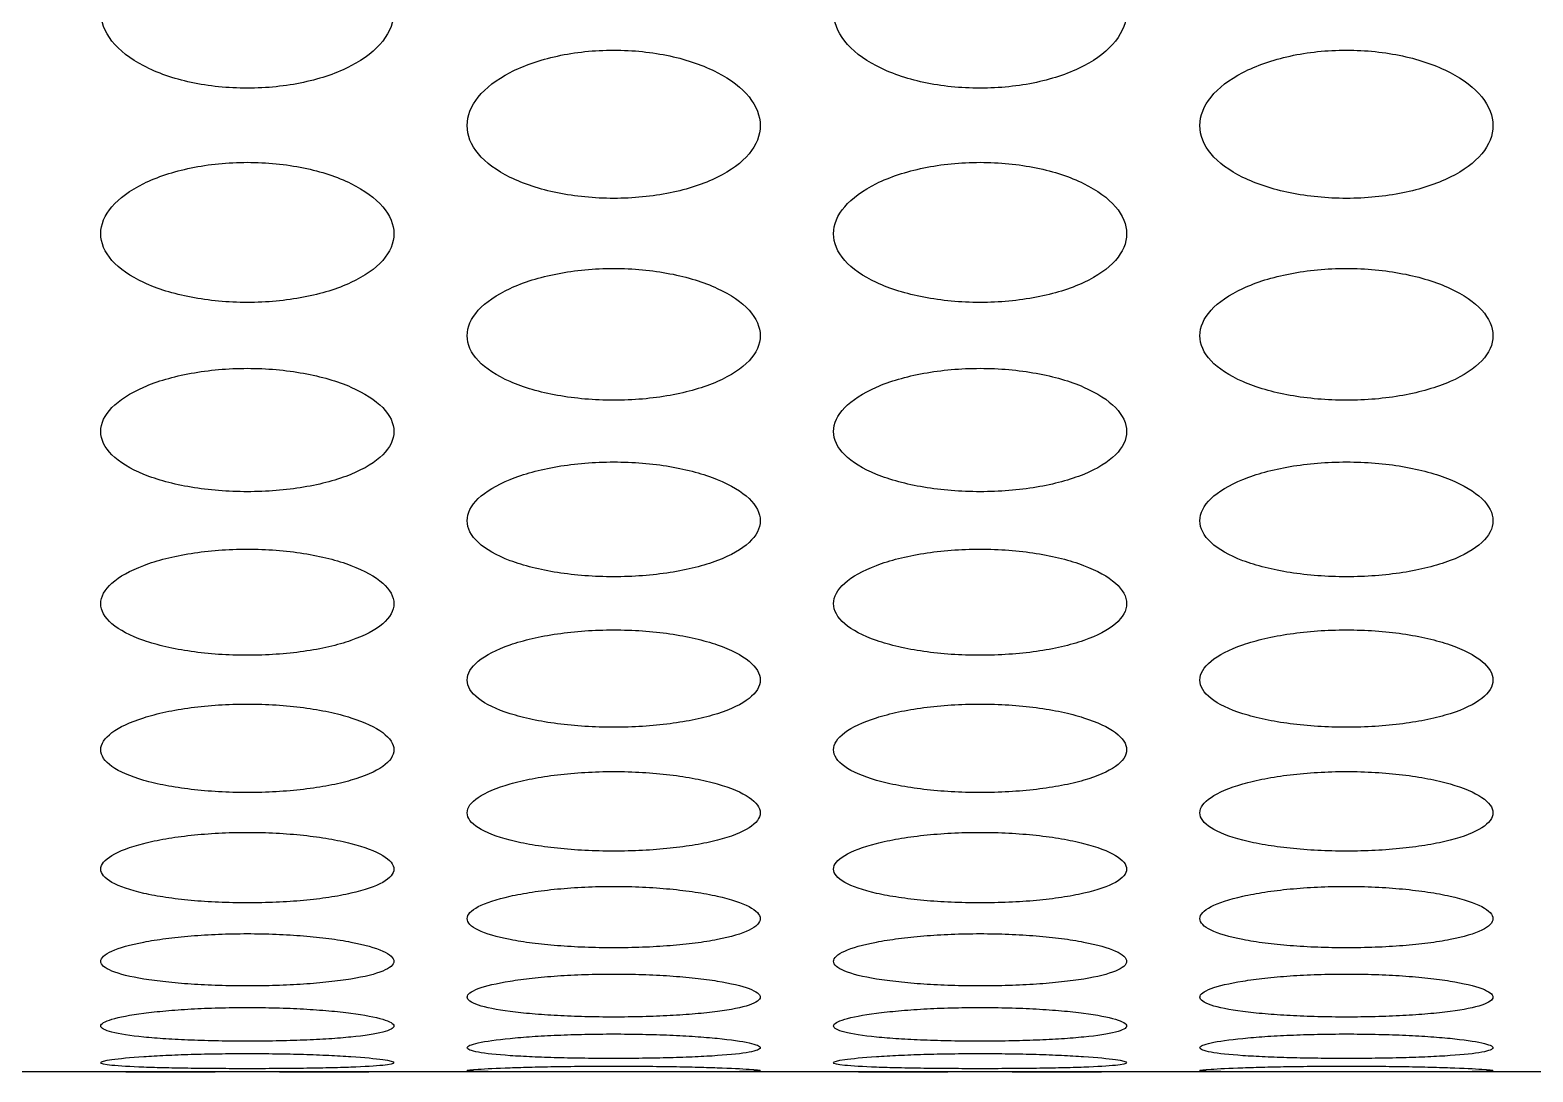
# Model space of a CAD drawing. Header units: millimetres. Extents: x 324 to 7054, y -67 to 2159.
# Drawn here: x 1674.1 to 1715.13, y 1320.98 to 1349.41 of the extents above; entities that cross this region are included whole.
import ezdxf

# ---------------------------------------------------------------- set-up
doc = ezdxf.new("R2010")
doc.units = ezdxf.units.MM
doc.header["$LTSCALE"] = 153.67
doc.layers.get('0').update_dxf_attribs({"linetype": 'CONTINUOUS'})
doc.layers.add('02___PRT_ALL_AXES', color=7, linetype='CONTINUOUS')

msp = doc.modelspace()

# ---------------------------------------------------------------- linework, layer by layer
at = {"linetype": 'Continuous'}
msp.add_line((2024.76484, 1320.97699), (1484.30467, 1320.97699), dxfattribs=at)
at = {"layer": '02___PRT_ALL_AXES', "linetype": 'Continuous'}
for p, q in [((1688.67301, 1320.97699), (1688.6473, 1320.97699)), ((1691.42576, 1320.97699), (1691.39649, 1320.97699)), ((1708.67301, 1320.97699), (1708.6473, 1320.97699)), ((1711.42576, 1320.97699), (1711.39649, 1320.97699))]:
    msp.add_line(p, q, dxfattribs=at)
for points, knots in [([(1680.03476, 1347.82273), (1679.76893, 1347.82291), (1679.24531, 1347.84961), (1678.48961, 1347.96846), (1677.79947, 1348.15939), (1676.98616, 1348.50494), (1676.24385, 1349.08387), (1675.9302, 1349.91754), (1676.24394, 1350.76072), (1676.98437, 1351.36262), (1677.79615, 1351.72701), (1678.48659, 1351.93044), (1679.24381, 1352.05789), (1679.76846, 1352.08658), (1680.03476, 1352.08677)], [0, 0, 0, 0, 0.0625, 0.125, 0.1875, 0.25, 0.375, 0.5, 0.625, 0.75, 0.8125, 0.875, 0.9375, 1, 1, 1, 1]), ([(1680.03476, 1352.08677), (1680.30058, 1352.08658), (1680.8242, 1352.05799), (1681.5799, 1351.93108), (1682.27004, 1351.72823), (1683.08335, 1351.36384), (1683.82566, 1350.76137), (1684.13932, 1349.91595), (1683.82557, 1349.08452), (1683.08514, 1348.5061), (1682.27336, 1348.16055), (1681.58292, 1347.96905), (1680.8257, 1347.8497), (1680.30105, 1347.82291), (1680.03476, 1347.82273)], [0, 0, 0, 0, 0.0625, 0.125, 0.1875, 0.25, 0.375, 0.5, 0.625, 0.75, 0.8125, 0.875, 0.9375, 1, 1, 1, 1]), ([(1700.03476, 1347.82273), (1699.76893, 1347.82291), (1699.24531, 1347.84961), (1698.48961, 1347.96846), (1697.79947, 1348.15939), (1696.98616, 1348.50494), (1696.24385, 1349.08387), (1695.9302, 1349.91754), (1696.24394, 1350.76072), (1696.98437, 1351.36262), (1697.79615, 1351.72701), (1698.48659, 1351.93044), (1699.24381, 1352.05789), (1699.76846, 1352.08658), (1700.03476, 1352.08677)], [0, 0, 0, 0, 0.0625, 0.125, 0.1875, 0.25, 0.375, 0.5, 0.625, 0.75, 0.8125, 0.875, 0.9375, 1, 1, 1, 1]), ([(1700.03476, 1352.08677), (1700.30058, 1352.08658), (1700.8242, 1352.05799), (1701.5799, 1351.93108), (1702.27004, 1351.72823), (1703.08335, 1351.36384), (1703.82566, 1350.76137), (1704.13932, 1349.91595), (1703.82557, 1349.08452), (1703.08514, 1348.5061), (1702.27336, 1348.16055), (1701.58292, 1347.96905), (1700.8257, 1347.8497), (1700.30105, 1347.82291), (1700.03476, 1347.82273)], [0, 0, 0, 0, 0.0625, 0.125, 0.1875, 0.25, 0.375, 0.5, 0.625, 0.75, 0.8125, 0.875, 0.9375, 1, 1, 1, 1]), ([(1690.03476, 1344.816), (1689.76893, 1344.81617), (1689.24531, 1344.84143), (1688.48961, 1344.95391), (1687.79947, 1345.13464), (1686.98616, 1345.46183), (1686.24385, 1346.01028), (1685.9302, 1346.80084), (1686.24394, 1347.60125), (1686.98437, 1348.17314), (1687.79615, 1348.51954), (1688.48659, 1348.71297), (1689.24381, 1348.83418), (1689.76846, 1348.86147), (1690.03476, 1348.86165)], [0, 0, 0, 0, 0.0625, 0.125, 0.1875, 0.25, 0.375, 0.5, 0.625, 0.75, 0.8125, 0.875, 0.9375, 1, 1, 1, 1]), ([(1690.03476, 1348.86165), (1690.30058, 1348.86146), (1690.8242, 1348.83428), (1691.5799, 1348.71358), (1692.27004, 1348.5207), (1693.08335, 1348.17431), (1693.82566, 1347.60187), (1694.13932, 1346.79933), (1693.82557, 1346.0109), (1693.08514, 1345.46293), (1692.27336, 1345.13574), (1691.58292, 1344.95447), (1690.8257, 1344.84152), (1690.30105, 1344.81616), (1690.03476, 1344.816)], [0, 0, 0, 0, 0.0625, 0.125, 0.1875, 0.25, 0.375, 0.5, 0.625, 0.75, 0.8125, 0.875, 0.9375, 1, 1, 1, 1]), ([(1710.03476, 1344.816), (1709.76893, 1344.81617), (1709.24531, 1344.84143), (1708.48961, 1344.95391), (1707.79947, 1345.13464), (1706.98616, 1345.46183), (1706.24385, 1346.01028), (1705.9302, 1346.80084), (1706.24394, 1347.60125), (1706.98437, 1348.17314), (1707.79615, 1348.51954), (1708.48659, 1348.71297), (1709.24381, 1348.83418), (1709.76846, 1348.86147), (1710.03476, 1348.86165)], [0, 0, 0, 0, 0.0625, 0.125, 0.1875, 0.25, 0.375, 0.5, 0.625, 0.75, 0.8125, 0.875, 0.9375, 1, 1, 1, 1]), ([(1710.03476, 1348.86165), (1710.30058, 1348.86146), (1710.8242, 1348.83428), (1711.5799, 1348.71358), (1712.27004, 1348.5207), (1713.08335, 1348.17431), (1713.82566, 1347.60187), (1714.13932, 1346.79933), (1713.82557, 1346.0109), (1713.08514, 1345.46293), (1712.27336, 1345.13574), (1711.58292, 1344.95447), (1710.8257, 1344.84152), (1710.30105, 1344.81616), (1710.03476, 1344.816)], [0, 0, 0, 0, 0.0625, 0.125, 0.1875, 0.25, 0.375, 0.5, 0.625, 0.75, 0.8125, 0.875, 0.9375, 1, 1, 1, 1]), ([(1680.03476, 1341.97658), (1679.76893, 1341.97674), (1679.24531, 1342.00055), (1678.48961, 1342.10654), (1677.79947, 1342.2769), (1676.98616, 1342.58539), (1676.24385, 1343.10282), (1675.9302, 1343.84947), (1676.24394, 1344.60631), (1676.98437, 1345.14764), (1677.79615, 1345.47568), (1678.48659, 1345.65893), (1679.24381, 1345.77377), (1679.76846, 1345.79963), (1680.03476, 1345.7998)], [0, 0, 0, 0, 0.0625, 0.125, 0.1875, 0.25, 0.375, 0.5, 0.625, 0.75, 0.8125, 0.875, 0.9375, 1, 1, 1, 1]), ([(1680.03476, 1345.7998), (1680.30058, 1345.79962), (1680.8242, 1345.77386), (1681.5799, 1345.6595), (1682.27004, 1345.47679), (1683.08335, 1345.14874), (1683.82566, 1344.6069), (1684.13932, 1343.84804), (1683.82557, 1343.10341), (1683.08514, 1342.58644), (1682.27336, 1342.27793), (1681.58292, 1342.10707), (1680.8257, 1342.00063), (1680.30105, 1341.97674), (1680.03476, 1341.97658)], [0, 0, 0, 0, 0.0625, 0.125, 0.1875, 0.25, 0.375, 0.5, 0.625, 0.75, 0.8125, 0.875, 0.9375, 1, 1, 1, 1]), ([(1700.03476, 1341.97658), (1699.76893, 1341.97674), (1699.24531, 1342.00055), (1698.48961, 1342.10654), (1697.79947, 1342.2769), (1696.98616, 1342.58539), (1696.24385, 1343.10282), (1695.9302, 1343.84947), (1696.24394, 1344.60631), (1696.98437, 1345.14764), (1697.79615, 1345.47568), (1698.48659, 1345.65893), (1699.24381, 1345.77377), (1699.76846, 1345.79963), (1700.03476, 1345.7998)], [0, 0, 0, 0, 0.0625, 0.125, 0.1875, 0.25, 0.375, 0.5, 0.625, 0.75, 0.8125, 0.875, 0.9375, 1, 1, 1, 1]), ([(1700.03476, 1345.7998), (1700.30058, 1345.79962), (1700.8242, 1345.77386), (1701.5799, 1345.6595), (1702.27004, 1345.47679), (1703.08335, 1345.14874), (1703.82566, 1344.6069), (1704.13932, 1343.84804), (1703.82557, 1343.10341), (1703.08514, 1342.58644), (1702.27336, 1342.27793), (1701.58292, 1342.10707), (1700.8257, 1342.00063), (1700.30105, 1341.97674), (1700.03476, 1341.97658)], [0, 0, 0, 0, 0.0625, 0.125, 0.1875, 0.25, 0.375, 0.5, 0.625, 0.75, 0.8125, 0.875, 0.9375, 1, 1, 1, 1]), ([(1690.03476, 1339.30734), (1689.76893, 1339.30749), (1689.24531, 1339.32981), (1688.48961, 1339.42921), (1687.79947, 1339.58902), (1686.98616, 1339.87852), (1686.24385, 1340.36439), (1685.9302, 1341.0664), (1686.24394, 1341.77891), (1686.98437, 1342.28912), (1687.79615, 1342.59849), (1688.48659, 1342.77136), (1689.24381, 1342.87972), (1689.76846, 1342.90413), (1690.03476, 1342.90429)], [0, 0, 0, 0, 0.0625, 0.125, 0.1875, 0.25, 0.375, 0.5, 0.625, 0.75, 0.8125, 0.875, 0.9375, 1, 1, 1, 1]), ([(1690.03476, 1342.90429), (1690.30058, 1342.90412), (1690.8242, 1342.87981), (1691.5799, 1342.7719), (1692.27004, 1342.59953), (1693.08335, 1342.29016), (1693.82566, 1341.77946), (1694.13932, 1341.06506), (1693.82557, 1340.36495), (1693.08514, 1339.8795), (1692.27336, 1339.58999), (1691.58292, 1339.42971), (1690.8257, 1339.32989), (1690.30105, 1339.30748), (1690.03476, 1339.30734)], [0, 0, 0, 0, 0.0625, 0.125, 0.1875, 0.25, 0.375, 0.5, 0.625, 0.75, 0.8125, 0.875, 0.9375, 1, 1, 1, 1]), ([(1710.03476, 1339.30734), (1709.76893, 1339.30749), (1709.24531, 1339.32981), (1708.48961, 1339.42921), (1707.79947, 1339.58902), (1706.98616, 1339.87852), (1706.24385, 1340.36439), (1705.9302, 1341.0664), (1706.24394, 1341.77891), (1706.98437, 1342.28912), (1707.79615, 1342.59849), (1708.48659, 1342.77136), (1709.24381, 1342.87972), (1709.76846, 1342.90413), (1710.03476, 1342.90429)], [0, 0, 0, 0, 0.0625, 0.125, 0.1875, 0.25, 0.375, 0.5, 0.625, 0.75, 0.8125, 0.875, 0.9375, 1, 1, 1, 1]), ([(1710.03476, 1342.90429), (1710.30058, 1342.90412), (1710.8242, 1342.87981), (1711.5799, 1342.7719), (1712.27004, 1342.59953), (1713.08335, 1342.29016), (1713.82566, 1341.77946), (1714.13932, 1341.06506), (1713.82557, 1340.36495), (1713.08514, 1339.8795), (1712.27336, 1339.58999), (1711.58292, 1339.42971), (1710.8257, 1339.32989), (1710.30105, 1339.30748), (1710.03476, 1339.30734)], [0, 0, 0, 0, 0.0625, 0.125, 0.1875, 0.25, 0.375, 0.5, 0.625, 0.75, 0.8125, 0.875, 0.9375, 1, 1, 1, 1]), ([(1680.03476, 1336.81093), (1679.76893, 1336.81107), (1679.24531, 1336.83188), (1678.48961, 1336.9246), (1677.79947, 1337.0737), (1676.98616, 1337.34391), (1676.24385, 1337.79775), (1675.9302, 1338.4544), (1676.24394, 1339.12187), (1676.98437, 1339.60046), (1677.79615, 1339.89084), (1678.48659, 1340.05316), (1679.24381, 1340.15494), (1679.76846, 1340.17786), (1680.03476, 1340.17801)], [0, 0, 0, 0, 0.0625, 0.125, 0.1875, 0.25, 0.375, 0.5, 0.625, 0.75, 0.8125, 0.875, 0.9375, 1, 1, 1, 1]), ([(1680.03476, 1340.17801), (1680.30058, 1340.17786), (1680.8242, 1340.15502), (1681.5799, 1340.05367), (1682.27004, 1339.89182), (1683.08335, 1339.60143), (1683.82566, 1339.12239), (1684.13932, 1338.45314), (1683.82557, 1337.79827), (1683.08514, 1337.34482), (1682.27336, 1337.0746), (1681.58292, 1336.92506), (1680.8257, 1336.83196), (1680.30105, 1336.81107), (1680.03476, 1336.81093)], [0, 0, 0, 0, 0.0625, 0.125, 0.1875, 0.25, 0.375, 0.5, 0.625, 0.75, 0.8125, 0.875, 0.9375, 1, 1, 1, 1]), ([(1700.03476, 1336.81093), (1699.76893, 1336.81107), (1699.24531, 1336.83188), (1698.48961, 1336.9246), (1697.79947, 1337.0737), (1696.98616, 1337.34391), (1696.24385, 1337.79775), (1695.9302, 1338.4544), (1696.24394, 1339.12187), (1696.98437, 1339.60046), (1697.79615, 1339.89084), (1698.48659, 1340.05316), (1699.24381, 1340.15494), (1699.76846, 1340.17786), (1700.03476, 1340.17801)], [0, 0, 0, 0, 0.0625, 0.125, 0.1875, 0.25, 0.375, 0.5, 0.625, 0.75, 0.8125, 0.875, 0.9375, 1, 1, 1, 1]), ([(1700.03476, 1340.17801), (1700.30058, 1340.17786), (1700.8242, 1340.15502), (1701.5799, 1340.05367), (1702.27004, 1339.89182), (1703.08335, 1339.60143), (1703.82566, 1339.12239), (1704.13932, 1338.45314), (1703.82557, 1337.79827), (1703.08514, 1337.34482), (1702.27336, 1337.0746), (1701.58292, 1336.92506), (1700.8257, 1336.83196), (1700.30105, 1336.81107), (1700.03476, 1336.81093)], [0, 0, 0, 0, 0.0625, 0.125, 0.1875, 0.25, 0.375, 0.5, 0.625, 0.75, 0.8125, 0.875, 0.9375, 1, 1, 1, 1]), ([(1690.03476, 1334.48986), (1689.76893, 1334.48999), (1689.24531, 1334.50927), (1688.48961, 1334.59521), (1687.79947, 1334.73345), (1686.98616, 1334.9841), (1686.24385, 1335.40545), (1685.9302, 1336.0161), (1686.24394, 1336.63785), (1686.98437, 1337.08434), (1687.79615, 1337.35545), (1688.48659, 1337.50706), (1689.24381, 1337.60214), (1689.76846, 1337.62356), (1690.03476, 1337.6237)], [0, 0, 0, 0, 0.0625, 0.125, 0.1875, 0.25, 0.375, 0.5, 0.625, 0.75, 0.8125, 0.875, 0.9375, 1, 1, 1, 1]), ([(1690.03476, 1337.6237), (1690.30058, 1337.62356), (1690.8242, 1337.60222), (1691.5799, 1337.50753), (1692.27004, 1337.35636), (1693.08335, 1337.08524), (1693.82566, 1336.63833), (1694.13932, 1336.01493), (1693.82557, 1335.40594), (1693.08514, 1334.98495), (1692.27336, 1334.73429), (1691.58292, 1334.59564), (1690.8257, 1334.50935), (1690.30105, 1334.48998), (1690.03476, 1334.48986)], [0, 0, 0, 0, 0.0625, 0.125, 0.1875, 0.25, 0.375, 0.5, 0.625, 0.75, 0.8125, 0.875, 0.9375, 1, 1, 1, 1]), ([(1710.03476, 1334.48986), (1709.76893, 1334.48999), (1709.24531, 1334.50927), (1708.48961, 1334.59521), (1707.79947, 1334.73345), (1706.98616, 1334.9841), (1706.24385, 1335.40545), (1705.9302, 1336.0161), (1706.24394, 1336.63785), (1706.98437, 1337.08434), (1707.79615, 1337.35545), (1708.48659, 1337.50706), (1709.24381, 1337.60214), (1709.76846, 1337.62356), (1710.03476, 1337.6237)], [0, 0, 0, 0, 0.0625, 0.125, 0.1875, 0.25, 0.375, 0.5, 0.625, 0.75, 0.8125, 0.875, 0.9375, 1, 1, 1, 1]), ([(1710.03476, 1337.6237), (1710.30058, 1337.62356), (1710.8242, 1337.60222), (1711.5799, 1337.50753), (1712.27004, 1337.35636), (1713.08335, 1337.08524), (1713.82566, 1336.63833), (1714.13932, 1336.01493), (1713.82557, 1335.40594), (1713.08514, 1334.98495), (1712.27336, 1334.73429), (1711.58292, 1334.59564), (1710.8257, 1334.50935), (1710.30105, 1334.48998), (1710.03476, 1334.48986)], [0, 0, 0, 0, 0.0625, 0.125, 0.1875, 0.25, 0.375, 0.5, 0.625, 0.75, 0.8125, 0.875, 0.9375, 1, 1, 1, 1]), ([(1680.03476, 1332.34644), (1679.76893, 1332.34656), (1679.24531, 1332.36431), (1678.48961, 1332.44337), (1677.79947, 1332.57061), (1676.98616, 1332.80145), (1676.24385, 1333.1899), (1675.9302, 1333.75392), (1676.24394, 1334.32935), (1676.98437, 1334.74328), (1677.79615, 1334.99484), (1678.48659, 1335.13559), (1679.24381, 1335.22389), (1679.76846, 1335.24379), (1680.03476, 1335.24392)], [0, 0, 0, 0, 0.0625, 0.125, 0.1875, 0.25, 0.375, 0.5, 0.625, 0.75, 0.8125, 0.875, 0.9375, 1, 1, 1, 1]), ([(1680.03476, 1335.24392), (1680.30058, 1335.24379), (1680.8242, 1335.22397), (1681.5799, 1335.13603), (1682.27004, 1334.99569), (1683.08335, 1334.74412), (1683.82566, 1334.32979), (1684.13932, 1333.75284), (1683.82557, 1333.19035), (1683.08514, 1332.80224), (1682.27336, 1332.57139), (1681.58292, 1332.44377), (1680.8257, 1332.36437), (1680.30105, 1332.34656), (1680.03476, 1332.34644)], [0, 0, 0, 0, 0.0625, 0.125, 0.1875, 0.25, 0.375, 0.5, 0.625, 0.75, 0.8125, 0.875, 0.9375, 1, 1, 1, 1]), ([(1700.03476, 1332.34644), (1699.76893, 1332.34656), (1699.24531, 1332.36431), (1698.48961, 1332.44337), (1697.79947, 1332.57061), (1696.98616, 1332.80145), (1696.24385, 1333.1899), (1695.9302, 1333.75392), (1696.24394, 1334.32935), (1696.98437, 1334.74328), (1697.79615, 1334.99484), (1698.48659, 1335.13559), (1699.24381, 1335.22389), (1699.76846, 1335.24379), (1700.03476, 1335.24392)], [0, 0, 0, 0, 0.0625, 0.125, 0.1875, 0.25, 0.375, 0.5, 0.625, 0.75, 0.8125, 0.875, 0.9375, 1, 1, 1, 1]), ([(1700.03476, 1335.24392), (1700.30058, 1335.24379), (1700.8242, 1335.22397), (1701.5799, 1335.13603), (1702.27004, 1334.99569), (1703.08335, 1334.74412), (1703.82566, 1334.32979), (1704.13932, 1333.75284), (1703.82557, 1333.19035), (1703.08514, 1332.80224), (1702.27336, 1332.57139), (1701.58292, 1332.44377), (1700.8257, 1332.36437), (1700.30105, 1332.34656), (1700.03476, 1332.34644)], [0, 0, 0, 0, 0.0625, 0.125, 0.1875, 0.25, 0.375, 0.5, 0.625, 0.75, 0.8125, 0.875, 0.9375, 1, 1, 1, 1]), ([(1690.03476, 1330.38284), (1689.76893, 1330.38294), (1689.24531, 1330.39912), (1688.48961, 1330.47124), (1687.79947, 1330.58736), (1686.98616, 1330.79816), (1686.24385, 1331.15331), (1685.9302, 1331.67014), (1686.24394, 1332.19866), (1686.98437, 1332.57963), (1687.79615, 1332.81139), (1688.48659, 1332.94114), (1689.24381, 1333.02257), (1689.76846, 1333.04092), (1690.03476, 1333.04104)], [0, 0, 0, 0, 0.0625, 0.125, 0.1875, 0.25, 0.375, 0.5, 0.625, 0.75, 0.8125, 0.875, 0.9375, 1, 1, 1, 1]), ([(1690.03476, 1333.04104), (1690.30058, 1333.04092), (1690.8242, 1333.02264), (1691.5799, 1332.94154), (1692.27004, 1332.81218), (1693.08335, 1332.5804), (1693.82566, 1332.19907), (1694.13932, 1331.66915), (1693.82557, 1331.15372), (1693.08514, 1330.79887), (1692.27336, 1330.58807), (1691.58292, 1330.4716), (1690.8257, 1330.39918), (1690.30105, 1330.38294), (1690.03476, 1330.38284)], [0, 0, 0, 0, 0.0625, 0.125, 0.1875, 0.25, 0.375, 0.5, 0.625, 0.75, 0.8125, 0.875, 0.9375, 1, 1, 1, 1]), ([(1710.03476, 1330.38284), (1709.76893, 1330.38294), (1709.24531, 1330.39912), (1708.48961, 1330.47124), (1707.79947, 1330.58736), (1706.98616, 1330.79816), (1706.24385, 1331.15331), (1705.9302, 1331.67014), (1706.24394, 1332.19866), (1706.98437, 1332.57963), (1707.79615, 1332.81139), (1708.48659, 1332.94114), (1709.24381, 1333.02257), (1709.76846, 1333.04092), (1710.03476, 1333.04104)], [0, 0, 0, 0, 0.0625, 0.125, 0.1875, 0.25, 0.375, 0.5, 0.625, 0.75, 0.8125, 0.875, 0.9375, 1, 1, 1, 1]), ([(1710.03476, 1333.04104), (1710.30058, 1333.04092), (1710.8242, 1333.02264), (1711.5799, 1332.94154), (1712.27004, 1332.81218), (1713.08335, 1332.5804), (1713.82566, 1332.19907), (1714.13932, 1331.66915), (1713.82557, 1331.15372), (1713.08514, 1330.79887), (1712.27336, 1330.58807), (1711.58292, 1330.4716), (1710.8257, 1330.39918), (1710.30105, 1330.38294), (1710.03476, 1330.38284)], [0, 0, 0, 0, 0.0625, 0.125, 0.1875, 0.25, 0.375, 0.5, 0.625, 0.75, 0.8125, 0.875, 0.9375, 1, 1, 1, 1]), ([(1680.03476, 1328.601), (1679.76893, 1328.6011), (1679.24531, 1328.6157), (1678.48961, 1328.6808), (1677.79947, 1328.78567), (1676.98616, 1328.97622), (1676.24385, 1329.29772), (1675.9302, 1329.76685), (1676.24394, 1330.24793), (1676.98437, 1330.59555), (1677.79615, 1330.80729), (1678.48659, 1330.92589), (1679.24381, 1331.00037), (1679.76846, 1331.01716), (1680.03476, 1331.01727)], [0, 0, 0, 0, 0.0625, 0.125, 0.1875, 0.25, 0.375, 0.5, 0.625, 0.75, 0.8125, 0.875, 0.9375, 1, 1, 1, 1]), ([(1680.03476, 1331.01727), (1680.30058, 1331.01716), (1680.8242, 1331.00043), (1681.5799, 1330.92626), (1682.27004, 1330.808), (1683.08335, 1330.59625), (1683.82566, 1330.2483), (1684.13932, 1329.76595), (1683.82557, 1329.29809), (1683.08514, 1328.97687), (1682.27336, 1328.78631), (1681.58292, 1328.68112), (1680.8257, 1328.61575), (1680.30105, 1328.60109), (1680.03476, 1328.601)], [0, 0, 0, 0, 0.0625, 0.125, 0.1875, 0.25, 0.375, 0.5, 0.625, 0.75, 0.8125, 0.875, 0.9375, 1, 1, 1, 1]), ([(1700.03476, 1328.601), (1699.76893, 1328.6011), (1699.24531, 1328.6157), (1698.48961, 1328.6808), (1697.79947, 1328.78567), (1696.98616, 1328.97622), (1696.24385, 1329.29772), (1695.9302, 1329.76685), (1696.24394, 1330.24793), (1696.98437, 1330.59555), (1697.79615, 1330.80729), (1698.48659, 1330.92589), (1699.24381, 1331.00037), (1699.76846, 1331.01716), (1700.03476, 1331.01727)], [0, 0, 0, 0, 0.0625, 0.125, 0.1875, 0.25, 0.375, 0.5, 0.625, 0.75, 0.8125, 0.875, 0.9375, 1, 1, 1, 1]), ([(1700.03476, 1331.01727), (1700.30058, 1331.01716), (1700.8242, 1331.00043), (1701.5799, 1330.92626), (1702.27004, 1330.808), (1703.08335, 1330.59625), (1703.82566, 1330.2483), (1704.13932, 1329.76595), (1703.82557, 1329.29809), (1703.08514, 1328.97687), (1702.27336, 1328.78631), (1701.58292, 1328.68112), (1700.8257, 1328.61575), (1700.30105, 1328.60109), (1700.03476, 1328.601)], [0, 0, 0, 0, 0.0625, 0.125, 0.1875, 0.25, 0.375, 0.5, 0.625, 0.75, 0.8125, 0.875, 0.9375, 1, 1, 1, 1]), ([(1690.03476, 1327.00272), (1689.76893, 1327.0028), (1689.24531, 1327.01581), (1688.48961, 1327.07382), (1687.79947, 1327.16735), (1686.98616, 1327.33746), (1686.24385, 1327.62498), (1685.9302, 1328.04594), (1686.24394, 1328.4791), (1686.98437, 1328.79302), (1687.79615, 1328.98452), (1688.48659, 1329.09188), (1689.24381, 1329.15933), (1689.76846, 1329.17453), (1690.03476, 1329.17463)], [0, 0, 0, 0, 0.0625, 0.125, 0.1875, 0.25, 0.375, 0.5, 0.625, 0.75, 0.8125, 0.875, 0.9375, 1, 1, 1, 1]), ([(1690.03476, 1329.17463), (1690.30058, 1329.17453), (1690.8242, 1329.15938), (1691.5799, 1329.09221), (1692.27004, 1328.98517), (1693.08335, 1328.79366), (1693.82566, 1328.47943), (1694.13932, 1328.04513), (1693.82557, 1327.62532), (1693.08514, 1327.33804), (1692.27336, 1327.16792), (1691.58292, 1327.07411), (1690.8257, 1327.01586), (1690.30105, 1327.0028), (1690.03476, 1327.00272)], [0, 0, 0, 0, 0.0625, 0.125, 0.1875, 0.25, 0.375, 0.5, 0.625, 0.75, 0.8125, 0.875, 0.9375, 1, 1, 1, 1]), ([(1710.03476, 1327.00272), (1709.76893, 1327.0028), (1709.24531, 1327.01581), (1708.48961, 1327.07382), (1707.79947, 1327.16735), (1706.98616, 1327.33746), (1706.24385, 1327.62498), (1705.9302, 1328.04594), (1706.24394, 1328.4791), (1706.98437, 1328.79302), (1707.79615, 1328.98452), (1708.48659, 1329.09188), (1709.24381, 1329.15933), (1709.76846, 1329.17453), (1710.03476, 1329.17463)], [0, 0, 0, 0, 0.0625, 0.125, 0.1875, 0.25, 0.375, 0.5, 0.625, 0.75, 0.8125, 0.875, 0.9375, 1, 1, 1, 1]), ([(1710.03476, 1329.17463), (1710.30058, 1329.17453), (1710.8242, 1329.15938), (1711.5799, 1329.09221), (1712.27004, 1328.98517), (1713.08335, 1328.79366), (1713.82566, 1328.47943), (1714.13932, 1328.04513), (1713.82557, 1327.62532), (1713.08514, 1327.33804), (1712.27336, 1327.16792), (1711.58292, 1327.07411), (1710.8257, 1327.01586), (1710.30105, 1327.0028), (1710.03476, 1327.00272)], [0, 0, 0, 0, 0.0625, 0.125, 0.1875, 0.25, 0.375, 0.5, 0.625, 0.75, 0.8125, 0.875, 0.9375, 1, 1, 1, 1]), ([(1680.03476, 1325.58959), (1679.76893, 1325.58966), (1679.24531, 1325.60106), (1678.48961, 1325.65193), (1677.79947, 1325.73402), (1676.98616, 1325.88352), (1676.24385, 1326.13678), (1675.9302, 1326.50914), (1676.24394, 1326.89395), (1676.98437, 1327.17386), (1677.79615, 1327.34493), (1678.48659, 1327.44092), (1679.24381, 1327.50128), (1679.76846, 1327.51489), (1680.03476, 1327.51498)], [0, 0, 0, 0, 0.0625, 0.125, 0.1875, 0.25, 0.375, 0.5, 0.625, 0.75, 0.8125, 0.875, 0.9375, 1, 1, 1, 1]), ([(1680.03476, 1327.51498), (1680.30058, 1327.51489), (1680.8242, 1327.50133), (1681.5799, 1327.44122), (1682.27004, 1327.34551), (1683.08335, 1327.17444), (1683.82566, 1326.89424), (1684.13932, 1326.50842), (1683.82557, 1326.13708), (1683.08514, 1325.88403), (1682.27336, 1325.73452), (1681.58292, 1325.65219), (1680.8257, 1325.6011), (1680.30105, 1325.58966), (1680.03476, 1325.58959)], [0, 0, 0, 0, 0.0625, 0.125, 0.1875, 0.25, 0.375, 0.5, 0.625, 0.75, 0.8125, 0.875, 0.9375, 1, 1, 1, 1]), ([(1700.03476, 1325.58959), (1699.76893, 1325.58966), (1699.24531, 1325.60106), (1698.48961, 1325.65193), (1697.79947, 1325.73402), (1696.98616, 1325.88352), (1696.24385, 1326.13678), (1695.9302, 1326.50914), (1696.24394, 1326.89395), (1696.98437, 1327.17386), (1697.79615, 1327.34493), (1698.48659, 1327.44092), (1699.24381, 1327.50128), (1699.76846, 1327.51489), (1700.03476, 1327.51498)], [0, 0, 0, 0, 0.0625, 0.125, 0.1875, 0.25, 0.375, 0.5, 0.625, 0.75, 0.8125, 0.875, 0.9375, 1, 1, 1, 1]), ([(1700.03476, 1327.51498), (1700.30058, 1327.51489), (1700.8242, 1327.50133), (1701.5799, 1327.44122), (1702.27004, 1327.34551), (1703.08335, 1327.17444), (1703.82566, 1326.89424), (1704.13932, 1326.50842), (1703.82557, 1326.13708), (1703.08514, 1325.88403), (1702.27336, 1325.73452), (1701.58292, 1325.65219), (1700.8257, 1325.6011), (1700.30105, 1325.58966), (1700.03476, 1325.58959)], [0, 0, 0, 0, 0.0625, 0.125, 0.1875, 0.25, 0.375, 0.5, 0.625, 0.75, 0.8125, 0.875, 0.9375, 1, 1, 1, 1]), ([(1690.03476, 1324.36303), (1689.76893, 1324.36309), (1689.24531, 1324.37287), (1688.48961, 1324.41655), (1687.79947, 1324.48712), (1686.98616, 1324.61585), (1686.24385, 1324.8346), (1685.9302, 1325.15799), (1686.24394, 1325.49406), (1686.98437, 1325.73969), (1687.79615, 1325.89015), (1688.48659, 1325.97469), (1689.24381, 1326.02788), (1689.76846, 1326.03989), (1690.03476, 1326.03997)], [0, 0, 0, 0, 0.0625, 0.125, 0.1875, 0.25, 0.375, 0.5, 0.625, 0.75, 0.8125, 0.875, 0.9375, 1, 1, 1, 1]), ([(1690.03476, 1326.03997), (1690.30058, 1326.03989), (1690.8242, 1326.02793), (1691.5799, 1325.97495), (1692.27004, 1325.89066), (1693.08335, 1325.74019), (1693.82566, 1325.49432), (1694.13932, 1325.15737), (1693.82557, 1324.83485), (1693.08514, 1324.61629), (1692.27336, 1324.48755), (1691.58292, 1324.41677), (1690.8257, 1324.37291), (1690.30105, 1324.36309), (1690.03476, 1324.36303)], [0, 0, 0, 0, 0.0625, 0.125, 0.1875, 0.25, 0.375, 0.5, 0.625, 0.75, 0.8125, 0.875, 0.9375, 1, 1, 1, 1]), ([(1710.03476, 1324.36303), (1709.76893, 1324.36309), (1709.24531, 1324.37287), (1708.48961, 1324.41655), (1707.79947, 1324.48712), (1706.98616, 1324.61585), (1706.24385, 1324.8346), (1705.9302, 1325.15799), (1706.24394, 1325.49406), (1706.98437, 1325.73969), (1707.79615, 1325.89015), (1708.48659, 1325.97469), (1709.24381, 1326.02788), (1709.76846, 1326.03989), (1710.03476, 1326.03997)], [0, 0, 0, 0, 0.0625, 0.125, 0.1875, 0.25, 0.375, 0.5, 0.625, 0.75, 0.8125, 0.875, 0.9375, 1, 1, 1, 1]), ([(1710.03476, 1326.03997), (1710.30058, 1326.03989), (1710.8242, 1326.02793), (1711.5799, 1325.97495), (1712.27004, 1325.89066), (1713.08335, 1325.74019), (1713.82566, 1325.49432), (1714.13932, 1325.15737), (1713.82557, 1324.83485), (1713.08514, 1324.61629), (1712.27336, 1324.48755), (1711.58292, 1324.41677), (1710.8257, 1324.37291), (1710.30105, 1324.36309), (1710.03476, 1324.36303)], [0, 0, 0, 0, 0.0625, 0.125, 0.1875, 0.25, 0.375, 0.5, 0.625, 0.75, 0.8125, 0.875, 0.9375, 1, 1, 1, 1]), ([(1680.03476, 1323.32426), (1679.76893, 1323.32432), (1679.24531, 1323.33247), (1678.48961, 1323.36891), (1677.79947, 1323.42788), (1676.98616, 1323.53573), (1676.24385, 1323.71974), (1675.9302, 1323.99384), (1676.24394, 1324.28084), (1676.98437, 1324.49193), (1677.79615, 1324.62163), (1678.48659, 1324.69463), (1679.24381, 1324.74062), (1679.76846, 1324.751), (1680.03476, 1324.75107)], [0, 0, 0, 0, 0.0625, 0.125, 0.1875, 0.25, 0.375, 0.5, 0.625, 0.75, 0.8125, 0.875, 0.9375, 1, 1, 1, 1]), ([(1680.03476, 1324.75107), (1680.30058, 1324.751), (1680.8242, 1324.74066), (1681.5799, 1324.69486), (1682.27004, 1324.62207), (1683.08335, 1324.49236), (1683.82566, 1324.28105), (1684.13932, 1323.99331), (1683.82557, 1323.71996), (1683.08514, 1323.5361), (1682.27336, 1323.42825), (1681.58292, 1323.36909), (1680.8257, 1323.3325), (1680.30105, 1323.32431), (1680.03476, 1323.32426)], [0, 0, 0, 0, 0.0625, 0.125, 0.1875, 0.25, 0.375, 0.5, 0.625, 0.75, 0.8125, 0.875, 0.9375, 1, 1, 1, 1]), ([(1700.03476, 1323.32426), (1699.76893, 1323.32432), (1699.24531, 1323.33247), (1698.48961, 1323.36891), (1697.79947, 1323.42788), (1696.98616, 1323.53573), (1696.24385, 1323.71974), (1695.9302, 1323.99384), (1696.24394, 1324.28084), (1696.98437, 1324.49193), (1697.79615, 1324.62163), (1698.48659, 1324.69463), (1699.24381, 1324.74062), (1699.76846, 1324.751), (1700.03476, 1324.75107)], [0, 0, 0, 0, 0.0625, 0.125, 0.1875, 0.25, 0.375, 0.5, 0.625, 0.75, 0.8125, 0.875, 0.9375, 1, 1, 1, 1]), ([(1700.03476, 1324.75107), (1700.30058, 1324.751), (1700.8242, 1324.74066), (1701.5799, 1324.69486), (1702.27004, 1324.62207), (1703.08335, 1324.49236), (1703.82566, 1324.28105), (1704.13932, 1323.99331), (1703.82557, 1323.71996), (1703.08514, 1323.5361), (1702.27336, 1323.42825), (1701.58292, 1323.36909), (1700.8257, 1323.3325), (1700.30105, 1323.32431), (1700.03476, 1323.32426)], [0, 0, 0, 0, 0.0625, 0.125, 0.1875, 0.25, 0.375, 0.5, 0.625, 0.75, 0.8125, 0.875, 0.9375, 1, 1, 1, 1]), ([(1690.03476, 1322.47433), (1689.76893, 1322.47438), (1689.24531, 1322.48089), (1688.48961, 1322.51006), (1687.79947, 1322.55738), (1686.98616, 1322.64423), (1686.24385, 1322.79332), (1685.9302, 1323.01786), (1686.24394, 1323.25549), (1686.98437, 1323.43184), (1687.79615, 1323.54066), (1688.48659, 1323.60204), (1689.24381, 1323.64077), (1689.76846, 1323.64952), (1690.03476, 1323.64958)], [0, 0, 0, 0, 0.0625, 0.125, 0.1875, 0.25, 0.375, 0.5, 0.625, 0.75, 0.8125, 0.875, 0.9375, 1, 1, 1, 1]), ([(1690.03476, 1323.64958), (1690.30058, 1323.64952), (1690.8242, 1323.6408), (1691.5799, 1323.60223), (1692.27004, 1323.54102), (1693.08335, 1323.4322), (1693.82566, 1323.25567), (1694.13932, 1323.01742), (1693.82557, 1322.7935), (1693.08514, 1322.64453), (1692.27336, 1322.55767), (1691.58292, 1322.51021), (1690.8257, 1322.48092), (1690.30105, 1322.47438), (1690.03476, 1322.47433)], [0, 0, 0, 0, 0.0625, 0.125, 0.1875, 0.25, 0.375, 0.5, 0.625, 0.75, 0.8125, 0.875, 0.9375, 1, 1, 1, 1]), ([(1710.03476, 1322.47433), (1709.76893, 1322.47438), (1709.24531, 1322.48089), (1708.48961, 1322.51006), (1707.79947, 1322.55738), (1706.98616, 1322.64423), (1706.24385, 1322.79332), (1705.9302, 1323.01786), (1706.24394, 1323.25549), (1706.98437, 1323.43184), (1707.79615, 1323.54066), (1708.48659, 1323.60204), (1709.24381, 1323.64077), (1709.76846, 1323.64952), (1710.03476, 1323.64958)], [0, 0, 0, 0, 0.0625, 0.125, 0.1875, 0.25, 0.375, 0.5, 0.625, 0.75, 0.8125, 0.875, 0.9375, 1, 1, 1, 1]), ([(1710.03476, 1323.64958), (1710.30058, 1323.64952), (1710.8242, 1323.6408), (1711.5799, 1323.60223), (1712.27004, 1323.54102), (1713.08335, 1323.4322), (1713.82566, 1323.25567), (1714.13932, 1323.01742), (1713.82557, 1322.7935), (1713.08514, 1322.64453), (1712.27336, 1322.55767), (1711.58292, 1322.51021), (1710.8257, 1322.48092), (1710.30105, 1322.47438), (1710.03476, 1322.47433)], [0, 0, 0, 0, 0.0625, 0.125, 0.1875, 0.25, 0.375, 0.5, 0.625, 0.75, 0.8125, 0.875, 0.9375, 1, 1, 1, 1]), ([(1680.03476, 1321.81409), (1679.76893, 1321.81412), (1679.24531, 1321.819), (1678.48961, 1321.84086), (1677.79947, 1321.87649), (1676.98616, 1321.94225), (1676.24385, 1322.05627), (1675.9302, 1322.23102), (1676.24394, 1322.41905), (1676.98437, 1322.56047), (1677.79615, 1322.6483), (1678.48659, 1322.69801), (1679.24381, 1322.72945), (1679.76846, 1322.73656), (1680.03476, 1322.7366)], [0, 0, 0, 0, 0.0625, 0.125, 0.1875, 0.25, 0.375, 0.5, 0.625, 0.75, 0.8125, 0.875, 0.9375, 1, 1, 1, 1]), ([(1680.03476, 1322.7366), (1680.30058, 1322.73656), (1680.8242, 1322.72947), (1681.5799, 1322.69816), (1682.27004, 1322.6486), (1683.08335, 1322.56076), (1683.82566, 1322.41919), (1684.13932, 1322.23067), (1683.82557, 1322.05641), (1683.08514, 1321.94247), (1682.27336, 1321.87671), (1681.58292, 1321.84097), (1680.8257, 1321.81902), (1680.30105, 1321.81412), (1680.03476, 1321.81409)], [0, 0, 0, 0, 0.0625, 0.125, 0.1875, 0.25, 0.375, 0.5, 0.625, 0.75, 0.8125, 0.875, 0.9375, 1, 1, 1, 1]), ([(1700.03476, 1321.81409), (1699.76893, 1321.81412), (1699.24531, 1321.819), (1698.48961, 1321.84086), (1697.79947, 1321.87649), (1696.98616, 1321.94225), (1696.24385, 1322.05627), (1695.9302, 1322.23102), (1696.24394, 1322.41905), (1696.98437, 1322.56047), (1697.79615, 1322.6483), (1698.48659, 1322.69801), (1699.24381, 1322.72945), (1699.76846, 1322.73656), (1700.03476, 1322.7366)], [0, 0, 0, 0, 0.0625, 0.125, 0.1875, 0.25, 0.375, 0.5, 0.625, 0.75, 0.8125, 0.875, 0.9375, 1, 1, 1, 1]), ([(1700.03476, 1322.7366), (1700.30058, 1322.73656), (1700.8242, 1322.72947), (1701.5799, 1322.69816), (1702.27004, 1322.6486), (1703.08335, 1322.56076), (1703.82566, 1322.41919), (1704.13932, 1322.23067), (1703.82557, 1322.05641), (1703.08514, 1321.94247), (1702.27336, 1321.87671), (1701.58292, 1321.84097), (1700.8257, 1321.81902), (1700.30105, 1321.81412), (1700.03476, 1321.81409)], [0, 0, 0, 0, 0.0625, 0.125, 0.1875, 0.25, 0.375, 0.5, 0.625, 0.75, 0.8125, 0.875, 0.9375, 1, 1, 1, 1]), ([(1690.03476, 1321.3442), (1689.76893, 1321.34422), (1689.24531, 1321.34745), (1688.48961, 1321.36199), (1687.79947, 1321.38588), (1686.98616, 1321.43049), (1686.24385, 1321.50932), (1685.9302, 1321.63411), (1686.24394, 1321.77235), (1686.98437, 1321.87871), (1687.79615, 1321.94545), (1688.48659, 1321.98344), (1689.24381, 1322.00755), (1689.76846, 1322.01302), (1690.03476, 1322.01305)], [0, 0, 0, 0, 0.0625, 0.125, 0.1875, 0.25, 0.375, 0.5, 0.625, 0.75, 0.8125, 0.875, 0.9375, 1, 1, 1, 1]), ([(1690.03476, 1322.01305), (1690.30058, 1322.01301), (1690.8242, 1322.00757), (1691.5799, 1321.98356), (1692.27004, 1321.94568), (1693.08335, 1321.87893), (1693.82566, 1321.77245), (1694.13932, 1321.63386), (1693.82557, 1321.50942), (1693.08514, 1321.43064), (1692.27336, 1321.38602), (1691.58292, 1321.36206), (1690.8257, 1321.34746), (1690.30105, 1321.34422), (1690.03476, 1321.3442)], [0, 0, 0, 0, 0.0625, 0.125, 0.1875, 0.25, 0.375, 0.5, 0.625, 0.75, 0.8125, 0.875, 0.9375, 1, 1, 1, 1]), ([(1710.03476, 1321.3442), (1709.76893, 1321.34422), (1709.24531, 1321.34745), (1708.48961, 1321.36199), (1707.79947, 1321.38588), (1706.98616, 1321.43049), (1706.24385, 1321.50932), (1705.9302, 1321.63411), (1706.24394, 1321.77235), (1706.98437, 1321.87871), (1707.79615, 1321.94545), (1708.48659, 1321.98344), (1709.24381, 1322.00755), (1709.76846, 1322.01302), (1710.03476, 1322.01305)], [0, 0, 0, 0, 0.0625, 0.125, 0.1875, 0.25, 0.375, 0.5, 0.625, 0.75, 0.8125, 0.875, 0.9375, 1, 1, 1, 1]), ([(1710.03476, 1322.01305), (1710.30058, 1322.01301), (1710.8242, 1322.00757), (1711.5799, 1321.98356), (1712.27004, 1321.94568), (1713.08335, 1321.87893), (1713.82566, 1321.77245), (1714.13932, 1321.63386), (1713.82557, 1321.50942), (1713.08514, 1321.43064), (1712.27336, 1321.38602), (1711.58292, 1321.36206), (1710.8257, 1321.34746), (1710.30105, 1321.34422), (1710.03476, 1321.3442)], [0, 0, 0, 0, 0.0625, 0.125, 0.1875, 0.25, 0.375, 0.5, 0.625, 0.75, 0.8125, 0.875, 0.9375, 1, 1, 1, 1]), ([(1680.03476, 1321.06512), (1679.76893, 1321.06513), (1679.24531, 1321.06671), (1678.48961, 1321.07391), (1677.79947, 1321.08604), (1676.98616, 1321.10945), (1676.24385, 1321.15303), (1675.9302, 1321.22772), (1676.24394, 1321.31604), (1676.98437, 1321.38723), (1677.79615, 1321.43283), (1678.48659, 1321.45905), (1679.24381, 1321.47581), (1679.76846, 1321.47962), (1680.03476, 1321.47965)], [0, 0, 0, 0, 0.0625, 0.125, 0.1875, 0.25, 0.375, 0.5, 0.625, 0.75, 0.8125, 0.875, 0.9375, 1, 1, 1, 1]), ([(1680.03476, 1321.47965), (1680.30058, 1321.47962), (1680.8242, 1321.47582), (1681.5799, 1321.45913), (1682.27004, 1321.43298), (1683.08335, 1321.38738), (1683.82566, 1321.3161), (1684.13932, 1321.22757), (1683.82557, 1321.15309), (1683.08514, 1321.10954), (1682.27336, 1321.08612), (1681.58292, 1321.07394), (1680.8257, 1321.06671), (1680.30105, 1321.06513), (1680.03476, 1321.06512)], [0, 0, 0, 0, 0.0625, 0.125, 0.1875, 0.25, 0.375, 0.5, 0.625, 0.75, 0.8125, 0.875, 0.9375, 1, 1, 1, 1]), ([(1700.03476, 1321.06512), (1699.76893, 1321.06513), (1699.24531, 1321.06671), (1698.48961, 1321.07391), (1697.79947, 1321.08604), (1696.98616, 1321.10945), (1696.24385, 1321.15303), (1695.9302, 1321.22772), (1696.24394, 1321.31604), (1696.98437, 1321.38723), (1697.79615, 1321.43283), (1698.48659, 1321.45905), (1699.24381, 1321.47581), (1699.76846, 1321.47962), (1700.03476, 1321.47965)], [0, 0, 0, 0, 0.0625, 0.125, 0.1875, 0.25, 0.375, 0.5, 0.625, 0.75, 0.8125, 0.875, 0.9375, 1, 1, 1, 1]), ([(1700.03476, 1321.47965), (1700.30058, 1321.47962), (1700.8242, 1321.47582), (1701.5799, 1321.45913), (1702.27004, 1321.43298), (1703.08335, 1321.38738), (1703.82566, 1321.3161), (1704.13932, 1321.22757), (1703.82557, 1321.15309), (1703.08514, 1321.10954), (1702.27336, 1321.08612), (1701.58292, 1321.07394), (1700.8257, 1321.06671), (1700.30105, 1321.06513), (1700.03476, 1321.06512)], [0, 0, 0, 0, 0.0625, 0.125, 0.1875, 0.25, 0.375, 0.5, 0.625, 0.75, 0.8125, 0.875, 0.9375, 1, 1, 1, 1]), ([(1676.72045, 1320.977), (1676.86305, 1320.977), (1677.19248, 1320.97771), (1677.79615, 1320.98008), (1678.48659, 1320.98271), (1679.24381, 1320.98473), (1679.76846, 1320.98522), (1680.03476, 1320.98523)], [0, 0, 0, 0, 0.1959068, 0.3969301, 0.5979534, 0.7989767, 1, 1, 1, 1]), ([(1680.03476, 1320.98523), (1680.30058, 1320.98522), (1680.8242, 1320.98473), (1681.5799, 1320.98272), (1682.27004, 1320.98009), (1682.8754, 1320.97772), (1683.20593, 1320.977), (1683.34914, 1320.977)], [0, 0, 0, 0, 0.20091414, 0.40182829, 0.60274243, 0.80365657, 1, 1, 1, 1]), ([(1688.6473, 1320.97699), (1688.59797, 1320.97699), (1688.30586, 1320.97702), (1687.79947, 1320.97728), (1686.98616, 1320.97948), (1686.24385, 1320.98774), (1685.9302, 1321.01228), (1686.24394, 1321.05058), (1686.98437, 1321.08653), (1687.79615, 1321.11093), (1688.48659, 1321.12536), (1689.24381, 1321.13475), (1689.76846, 1321.13691), (1690.03476, 1321.13692)], [0, 0, 0, 0, 0.01417063, 0.08458701, 0.15500339, 0.29583616, 0.43666893, 0.5775017, 0.71833446, 0.78875085, 0.85916723, 0.92958362, 1, 1, 1, 1]), ([(1690.03476, 1321.13692), (1690.30058, 1321.13691), (1690.8242, 1321.13476), (1691.5799, 1321.12541), (1692.27004, 1321.11101), (1693.08335, 1321.0866), (1693.82566, 1321.0506), (1694.13932, 1321.01222), (1693.82557, 1320.98777), (1693.08514, 1320.97949), (1692.27336, 1320.97729), (1691.76705, 1320.97702), (1691.47485, 1320.97699), (1691.42576, 1320.97699)], [0, 0, 0, 0, 0.07042265, 0.1408453, 0.21126795, 0.2816906, 0.4225359, 0.5633812, 0.7042265, 0.8450718, 0.91549445, 0.9859171, 1, 1, 1, 1]), ([(1696.72045, 1320.977), (1696.86305, 1320.977), (1697.19248, 1320.97771), (1697.79615, 1320.98008), (1698.48659, 1320.98271), (1699.24381, 1320.98473), (1699.76846, 1320.98522), (1700.03476, 1320.98523)], [0, 0, 0, 0, 0.1959068, 0.3969301, 0.5979534, 0.7989767, 1, 1, 1, 1]), ([(1700.03476, 1320.98523), (1700.30058, 1320.98522), (1700.8242, 1320.98473), (1701.5799, 1320.98272), (1702.27004, 1320.98009), (1702.8754, 1320.97772), (1703.20593, 1320.977), (1703.34914, 1320.977)], [0, 0, 0, 0, 0.20091414, 0.40182829, 0.60274243, 0.80365657, 1, 1, 1, 1]), ([(1708.6473, 1320.97699), (1708.59797, 1320.97699), (1708.30586, 1320.97702), (1707.79947, 1320.97728), (1706.98616, 1320.97948), (1706.24385, 1320.98774), (1705.9302, 1321.01228), (1706.24394, 1321.05058), (1706.98437, 1321.08653), (1707.79615, 1321.11093), (1708.48659, 1321.12536), (1709.24381, 1321.13475), (1709.76846, 1321.13691), (1710.03476, 1321.13692)], [0, 0, 0, 0, 0.01417063, 0.08458701, 0.15500339, 0.29583616, 0.43666893, 0.5775017, 0.71833446, 0.78875085, 0.85916723, 0.92958362, 1, 1, 1, 1]), ([(1710.03476, 1321.13692), (1710.30058, 1321.13691), (1710.8242, 1321.13476), (1711.5799, 1321.12541), (1712.27004, 1321.11101), (1713.08335, 1321.0866), (1713.82566, 1321.0506), (1714.13932, 1321.01222), (1713.82557, 1320.98777), (1713.08514, 1320.97949), (1712.27336, 1320.97729), (1711.76705, 1320.97702), (1711.47485, 1320.97699), (1711.42576, 1320.97699)], [0, 0, 0, 0, 0.07042265, 0.1408453, 0.21126795, 0.2816906, 0.4225359, 0.5633812, 0.7042265, 0.8450718, 0.91549445, 0.9859171, 1, 1, 1, 1])]:
    msp.add_open_spline(points, degree=3, knots=knots, dxfattribs=at)

doc.saveas('drawing.dxf')
